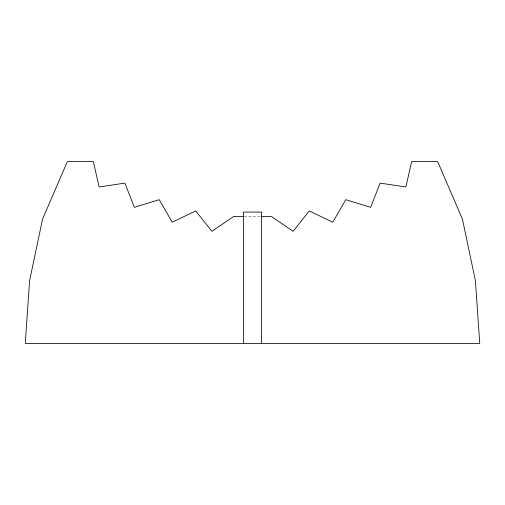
<?xml version="1.0" encoding="UTF-8"?>
<svg xmlns="http://www.w3.org/2000/svg" width="505" height="505" viewBox="0 0 505 505"><rect width="100%" height="100%" fill="white"/><g stroke="black" fill="none" stroke-linecap="round" stroke-linejoin="round"><path stroke-width="0.38" stroke-dasharray="2.52 1.89" d="M244.325 216.62L260.675 216.62"/><path stroke-width="0.76" d="M243.543 216.62L233.424 216.62L211.917 231.296L195.694 210.926L172.243 222.232L159.239 199.671L134.362 207.353L124.868 183.107L99.119 186.989L93.356 161.6L67.317 161.6L42.546 219.202L29.593 280.704L25.25 343.4L479.75 343.4L475.407 280.704L462.454 219.202L437.683 161.6L411.644 161.6L405.881 186.989L380.132 183.107L370.638 207.353L345.761 199.671L332.757 222.232L309.306 210.926L293.083 231.296L271.576 216.62L261.457 216.62M261.59 343.4L261.59 212.075L243.41 212.075L243.41 343.4"/></g></svg>
